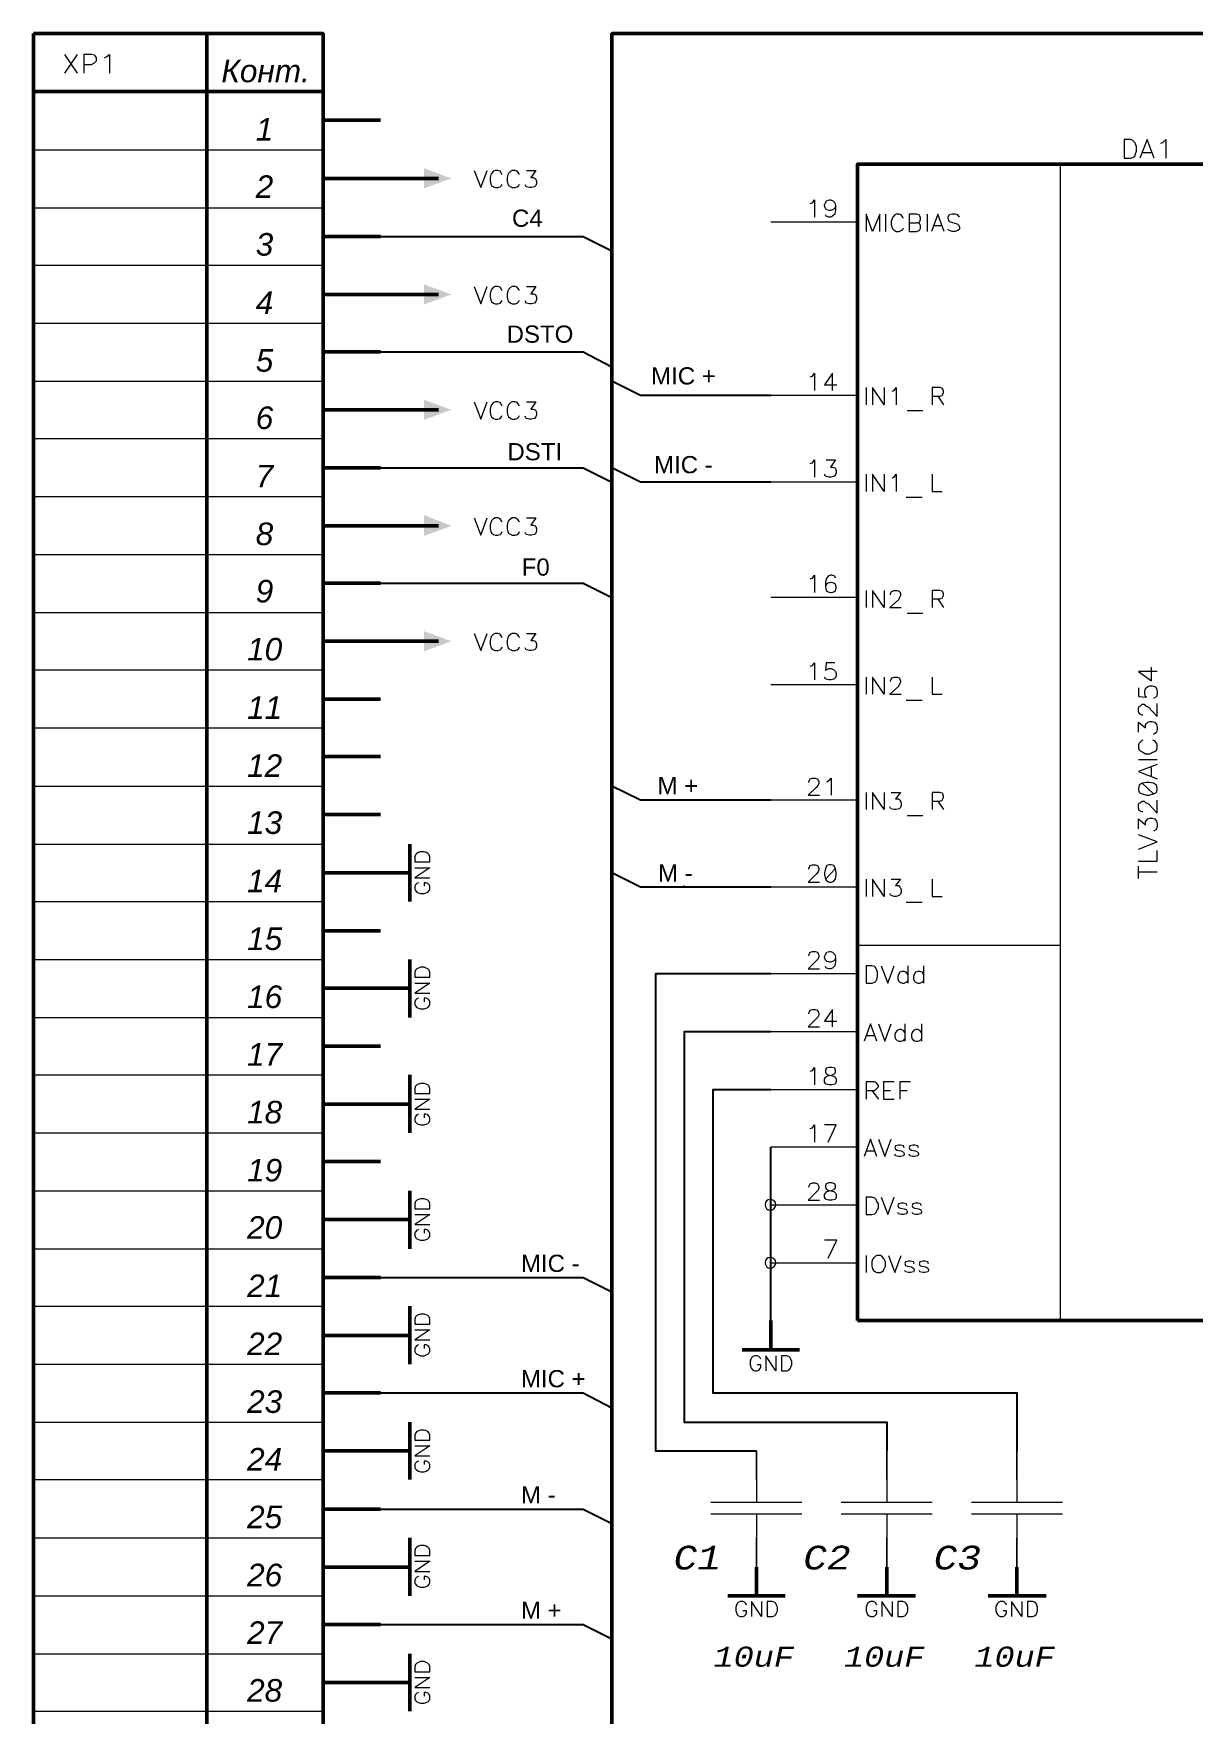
# Model space of a CAD drawing. Header units: millimetres. Extents: x -2024 to 917, y -725 to 13.
# Drawn here: x 679.6 to 746.9, y -85.1 to 12.6 of the extents above; entities that cross this region are included whole.
import ezdxf

# ---------------------------------------------------------------- set-up
doc = ezdxf.new("R2010")
doc.units = ezdxf.units.MM
for name, color, linetype in [('PDF _Геометрия', 7, 'Continuous'), ('PDF _Сплошная заливка', 7, 'Continuous'), ('PDF _Текст', 7, 'Continuous'), ('Sheet', 255, 'Continuous')]:
    doc.layers.add(name, color=color, linetype=linetype)
doc.styles.add('PDF Arial Italic', font='ariali.ttf')
doc.styles.add('PDF Courier New Italic', font='couri.ttf')
doc.styles.get("Standard").update_dxf_attribs({"font": 'arial.ttf'})

msp = doc.modelspace()

# ---------------------------------------------------------------- linework, layer by layer
at = {"layer": 'PDF _Геометрия', "lineweight": 50}
msp.add_lwpolyline([(679.558, 12.608), (696.391, 12.608), (696.391, -192.558), (679.558, -192.558)], close=True, dxfattribs=at)
for points in [[(689.641, -192.558), (689.641, 12.608)], [(778.766, 12.608), (713.183, 12.608), (713.183, 0.817), (713.183, -5.892), (713.183, -8.433), (713.183, -12.642), (713.183, -13.475), (713.183, -19.35), (713.183, -31.975), (713.183, -37.017), (713.183, -59.725), (713.183, -66.433), (713.183, -73.183), (713.183, -79.892), (713.183, -89.975)], [(679.558, 9.233), (696.391, 9.233)], [(696.391, 7.567), (699.725, 7.567)], [(703.1, 4.192), (699.725, 4.192), (696.391, 4.192)], [(696.391, 0.817), (699.725, 0.817)], [(703.1, -2.558), (699.725, -2.558), (696.391, -2.558)], [(696.391, -5.892), (699.725, -5.892)], [(703.1, -9.267), (699.725, -9.267), (696.391, -9.267)], [(696.391, -12.642), (699.725, -12.642)], [(703.1, -16.017), (699.725, -16.017), (696.391, -16.017)], [(696.391, -19.35), (699.725, -19.35)], [(703.1, -22.725), (699.725, -22.725), (696.391, -22.725)], [(696.391, -26.1), (699.725, -26.1)], [(696.391, -29.433), (699.725, -29.433)], [(696.391, -32.808), (699.725, -32.808)], [(701.433, -34.517), (701.433, -37.85)], [(701.433, -36.183), (699.725, -36.183), (696.391, -36.183)], [(696.391, -39.558), (699.725, -39.558)], [(701.433, -41.225), (701.433, -44.6)], [(701.433, -42.892), (699.725, -42.892), (696.391, -42.892)], [(696.391, -46.267), (699.725, -46.267)], [(701.433, -47.933), (701.433, -51.308)], [(701.433, -49.642), (699.725, -49.642), (696.391, -49.642)], [(696.391, -52.975), (699.725, -52.975)], [(701.433, -54.683), (701.433, -58.058)], [(701.433, -56.35), (699.725, -56.35), (696.391, -56.35)], [(696.391, -59.725), (699.725, -59.725)], [(701.433, -61.392), (701.433, -64.767)], [(722.433, -63.933), (722.433, -62.225)], [(701.433, -63.1), (699.725, -63.1), (696.391, -63.1)], [(720.766, -63.933), (724.1, -63.933)], [(696.391, -66.433), (699.725, -66.433)], [(701.433, -68.142), (701.433, -71.475)], [(701.433, -69.808), (699.725, -69.808), (696.391, -69.808)], [(696.391, -73.183), (699.725, -73.183)], [(701.433, -74.85), (701.433, -78.225)], [(701.433, -76.558), (699.725, -76.558), (696.391, -76.558)], [(721.6, -78.225), (721.6, -76.558)], [(729.183, -78.225), (729.183, -76.558)], [(736.725, -78.225), (736.725, -76.558)], [(719.933, -78.225), (723.266, -78.225)], [(727.475, -78.225), (730.85, -78.225)], [(735.058, -78.225), (738.433, -78.225)], [(696.391, -79.892), (699.725, -79.892)], [(701.433, -81.6), (701.433, -84.933)], [(701.433, -83.267), (699.725, -83.267), (696.391, -83.267)]]:
    msp.add_lwpolyline(points, dxfattribs=at)
at = {"layer": 'PDF _Геометрия', "lineweight": 18}
for points in [[(681.35, 11.4), (682.1, 10.317)], [(682.1, 11.4), (681.35, 10.317)], [(682.475, 10.817), (682.933, 10.817), (683.1, 10.9), (683.141, 10.942), (683.225, 11.025), (683.225, 11.192), (683.141, 11.317), (683.1, 11.358), (682.933, 11.4), (682.475, 11.4), (682.475, 10.317)], [(683.683, 11.192), (683.808, 11.275), (683.975, 11.4), (683.975, 10.317)], [(744.725, 5.358), (744.308, 6.442), (743.891, 5.358)], [(745.1, 6.233), (745.225, 6.275), (745.391, 6.442), (745.391, 5.358)], [(679.558, 5.858), (696.391, 5.858)], [(739.266, -62.225), (739.266, 5.025)], [(744.058, 5.692), (744.558, 5.692)], [(705.183, 4.65), (705.558, 3.65), (705.933, 4.65)], [(706.808, 4.4), (706.766, 4.483), (706.683, 4.608), (706.558, 4.65), (706.391, 4.65), (706.308, 4.608), (706.183, 4.483), (706.141, 4.4), (706.1, 4.233), (706.1, 4.025), (706.141, 3.858), (706.183, 3.775), (706.308, 3.692), (706.391, 3.65), (706.558, 3.65), (706.683, 3.692), (706.766, 3.775), (706.808, 3.858)], [(707.808, 4.4), (707.766, 4.483), (707.683, 4.608), (707.558, 4.65), (707.391, 4.65), (707.308, 4.608), (707.183, 4.483), (707.141, 4.4), (707.1, 4.233), (707.1, 4.025), (707.141, 3.858), (707.183, 3.775), (707.308, 3.692), (707.391, 3.65), (707.558, 3.65), (707.683, 3.692), (707.766, 3.775), (707.808, 3.858)], [(708.225, 4.65), (708.766, 4.65), (708.475, 4.233), (708.6, 4.233), (708.725, 4.192), (708.766, 4.15), (708.808, 4.025), (708.808, 3.9), (708.766, 3.775), (708.683, 3.692), (708.516, 3.65), (708.391, 3.65), (708.225, 3.692), (708.183, 3.733), (708.141, 3.817)], [(724.725, 2.733), (724.85, 2.775), (724.975, 2.942), (724.975, 1.942)], [(726.183, 2.608), (726.141, 2.442), (726.016, 2.358), (725.891, 2.317), (725.85, 2.317), (725.683, 2.358), (725.6, 2.442), (725.558, 2.608), (725.558, 2.65), (725.6, 2.775), (725.683, 2.9), (725.85, 2.942), (725.891, 2.942), (726.016, 2.9), (726.141, 2.775), (726.183, 2.608), (726.183, 2.358), (726.141, 2.108), (726.016, 1.983), (725.891, 1.942), (725.808, 1.942), (725.641, 1.983), (725.6, 2.067)], [(679.558, 2.483), (696.391, 2.483)], [(728.766, 1.108), (728.766, 2.108), (728.35, 1.108), (727.975, 2.108), (727.975, 1.108)], [(729.1, 2.108), (729.1, 1.108)], [(730.141, 1.858), (730.1, 1.942), (730.016, 2.067), (729.891, 2.108), (729.725, 2.108), (729.641, 2.067), (729.516, 1.942), (729.475, 1.858), (729.433, 1.692), (729.433, 1.483), (729.475, 1.317), (729.516, 1.233), (729.641, 1.15), (729.725, 1.108), (729.891, 1.108), (730.016, 1.15), (730.1, 1.233), (730.141, 1.317)], [(731.516, 2.108), (731.516, 1.108)], [(732.516, 1.108), (732.141, 2.108), (731.766, 1.108)], [(733.391, 1.942), (733.308, 2.067), (733.141, 2.108), (732.975, 2.108), (732.808, 2.067), (732.725, 1.942), (732.725, 1.858), (732.766, 1.775), (732.808, 1.692), (732.933, 1.65), (733.183, 1.567), (733.308, 1.525), (733.35, 1.483), (733.391, 1.358), (733.391, 1.233), (733.308, 1.15), (733.141, 1.108), (732.975, 1.108), (732.808, 1.15), (732.725, 1.233)], [(730.475, 1.608), (730.891, 1.608)], [(731.891, 1.442), (732.391, 1.442)], [(679.558, -0.85), (696.391, -0.85)], [(705.183, -2.1), (705.558, -3.1), (705.933, -2.1)], [(706.808, -2.35), (706.766, -2.267), (706.683, -2.142), (706.558, -2.1), (706.391, -2.1), (706.308, -2.142), (706.183, -2.267), (706.141, -2.35), (706.1, -2.517), (706.1, -2.725), (706.141, -2.892), (706.183, -2.975), (706.308, -3.058), (706.391, -3.1), (706.558, -3.1), (706.683, -3.058), (706.766, -2.975), (706.808, -2.892)], [(707.808, -2.35), (707.766, -2.267), (707.683, -2.142), (707.558, -2.1), (707.391, -2.1), (707.308, -2.142), (707.183, -2.267), (707.141, -2.35), (707.1, -2.517), (707.1, -2.725), (707.141, -2.892), (707.183, -2.975), (707.308, -3.058), (707.391, -3.1), (707.558, -3.1), (707.683, -3.058), (707.766, -2.975), (707.808, -2.892)], [(708.225, -2.1), (708.766, -2.1), (708.475, -2.517), (708.6, -2.517), (708.725, -2.558), (708.766, -2.6), (708.808, -2.725), (708.808, -2.85), (708.766, -2.975), (708.683, -3.058), (708.516, -3.1), (708.391, -3.1), (708.225, -3.058), (708.183, -3.017), (708.141, -2.933)], [(679.558, -4.225), (696.391, -4.225)], [(679.558, -7.6), (696.391, -7.6)], [(724.725, -7.35), (724.85, -7.308), (724.975, -7.142), (724.975, -8.142)], [(726.016, -8.142), (726.016, -7.142), (725.558, -7.808), (726.266, -7.808)], [(727.975, -7.975), (727.975, -8.975)], [(729.016, -7.975), (729.016, -8.975), (728.35, -7.975), (728.35, -8.975)], [(729.475, -8.183), (729.6, -8.142), (729.725, -7.975), (729.725, -8.975)], [(731.808, -8.475), (732.266, -8.475), (732.391, -8.433), (732.433, -8.35), (732.475, -8.267), (732.475, -8.183), (732.433, -8.058), (732.391, -8.017), (732.266, -7.975), (731.808, -7.975), (731.808, -8.975)], [(732.141, -8.475), (732.475, -8.975)], [(705.183, -8.808), (705.558, -9.808), (705.933, -8.808)], [(706.808, -9.058), (706.766, -8.975), (706.683, -8.85), (706.558, -8.808), (706.391, -8.808), (706.308, -8.85), (706.183, -8.975), (706.141, -9.058), (706.1, -9.225), (706.1, -9.433), (706.141, -9.6), (706.183, -9.683), (706.308, -9.767), (706.391, -9.808), (706.558, -9.808), (706.683, -9.767), (706.766, -9.683), (706.808, -9.6)], [(707.808, -9.058), (707.766, -8.975), (707.683, -8.85), (707.558, -8.808), (707.391, -8.808), (707.308, -8.85), (707.183, -8.975), (707.141, -9.058), (707.1, -9.225), (707.1, -9.433), (707.141, -9.6), (707.183, -9.683), (707.308, -9.767), (707.391, -9.808), (707.558, -9.808), (707.683, -9.767), (707.766, -9.683), (707.808, -9.6)], [(708.225, -8.808), (708.766, -8.808), (708.475, -9.225), (708.6, -9.225), (708.725, -9.267), (708.766, -9.308), (708.808, -9.433), (708.808, -9.558), (708.766, -9.683), (708.683, -9.767), (708.516, -9.808), (708.391, -9.808), (708.225, -9.767), (708.183, -9.725), (708.141, -9.642)], [(730.35, -9.308), (731.266, -9.308)], [(679.558, -10.933), (696.391, -10.933)], [(724.725, -12.392), (724.85, -12.35), (724.975, -12.183), (724.975, -13.183)], [(725.641, -12.183), (726.183, -12.183), (725.891, -12.6), (726.016, -12.6), (726.141, -12.642), (726.183, -12.683), (726.225, -12.808), (726.225, -12.933), (726.183, -13.058), (726.1, -13.142), (725.933, -13.183), (725.808, -13.183), (725.641, -13.142), (725.6, -13.1), (725.558, -13.017)], [(727.975, -13.017), (727.975, -14.017)], [(729.016, -13.017), (729.016, -14.017), (728.35, -13.017), (728.35, -14.017)], [(729.475, -13.225), (729.6, -13.183), (729.725, -13.017), (729.725, -14.017)], [(731.808, -13.017), (731.808, -14.017), (732.391, -14.017)], [(679.558, -14.308), (696.391, -14.308)], [(730.308, -14.35), (731.225, -14.35)], [(705.183, -15.558), (705.558, -16.558), (705.933, -15.558)], [(706.808, -15.808), (706.766, -15.725), (706.683, -15.6), (706.558, -15.558), (706.391, -15.558), (706.308, -15.6), (706.183, -15.725), (706.141, -15.808), (706.1, -15.975), (706.1, -16.183), (706.141, -16.35), (706.183, -16.433), (706.308, -16.517), (706.391, -16.558), (706.558, -16.558), (706.683, -16.517), (706.766, -16.433), (706.808, -16.35)], [(707.808, -15.808), (707.766, -15.725), (707.683, -15.6), (707.558, -15.558), (707.391, -15.558), (707.308, -15.6), (707.183, -15.725), (707.141, -15.808), (707.1, -15.975), (707.1, -16.183), (707.141, -16.35), (707.183, -16.433), (707.308, -16.517), (707.391, -16.558), (707.558, -16.558), (707.683, -16.517), (707.766, -16.433), (707.808, -16.35)], [(708.225, -15.558), (708.766, -15.558), (708.475, -15.975), (708.6, -15.975), (708.725, -16.017), (708.766, -16.058), (708.808, -16.183), (708.808, -16.308), (708.766, -16.433), (708.683, -16.517), (708.516, -16.558), (708.391, -16.558), (708.225, -16.517), (708.183, -16.475), (708.141, -16.392)], [(679.558, -17.683), (696.391, -17.683)], [(724.725, -19.1), (724.85, -19.058), (724.975, -18.892), (724.975, -19.892)], [(726.183, -19.058), (726.141, -18.933), (725.975, -18.892), (725.891, -18.892), (725.766, -18.933), (725.641, -19.1), (725.6, -19.35), (725.6, -19.558), (725.641, -19.767), (725.766, -19.85), (725.891, -19.892), (725.933, -19.892), (726.1, -19.85), (726.183, -19.767), (726.225, -19.642), (726.225, -19.558), (726.183, -19.433), (726.1, -19.35), (725.933, -19.308), (725.891, -19.308), (725.766, -19.35), (725.641, -19.433), (725.6, -19.558)], [(727.975, -19.767), (727.975, -20.767)], [(729.016, -19.767), (729.016, -20.767), (728.35, -19.767), (728.35, -20.767)], [(729.391, -20.017), (729.391, -19.975), (729.433, -19.85), (729.475, -19.808), (729.6, -19.767), (729.766, -19.767), (729.891, -19.808), (729.933, -19.85), (729.975, -19.975), (729.975, -20.058), (729.933, -20.142), (729.85, -20.308), (729.35, -20.767), (730.016, -20.767)], [(731.808, -20.267), (732.266, -20.267), (732.391, -20.225), (732.433, -20.142), (732.475, -20.058), (732.475, -19.975), (732.433, -19.85), (732.391, -19.808), (732.266, -19.767), (731.808, -19.767), (731.808, -20.767)], [(732.141, -20.267), (732.475, -20.767)], [(679.558, -21.058), (696.391, -21.058)], [(730.35, -21.1), (731.266, -21.1)], [(705.183, -22.267), (705.558, -23.267), (705.933, -22.267)], [(706.808, -22.517), (706.766, -22.433), (706.683, -22.308), (706.558, -22.267), (706.391, -22.267), (706.308, -22.308), (706.183, -22.433), (706.141, -22.517), (706.1, -22.683), (706.1, -22.892), (706.141, -23.058), (706.183, -23.142), (706.308, -23.225), (706.391, -23.267), (706.558, -23.267), (706.683, -23.225), (706.766, -23.142), (706.808, -23.058)], [(707.808, -22.517), (707.766, -22.433), (707.683, -22.308), (707.558, -22.267), (707.391, -22.267), (707.308, -22.308), (707.183, -22.433), (707.141, -22.517), (707.1, -22.683), (707.1, -22.892), (707.141, -23.058), (707.183, -23.142), (707.308, -23.225), (707.391, -23.267), (707.558, -23.267), (707.683, -23.225), (707.766, -23.142), (707.808, -23.058)], [(708.225, -22.267), (708.766, -22.267), (708.475, -22.683), (708.6, -22.683), (708.725, -22.725), (708.766, -22.767), (708.808, -22.892), (708.808, -23.017), (708.766, -23.142), (708.683, -23.225), (708.516, -23.267), (708.391, -23.267), (708.225, -23.225), (708.183, -23.183), (708.141, -23.1)], [(679.558, -24.392), (696.391, -24.392)], [(724.725, -24.183), (724.85, -24.142), (724.975, -23.975), (724.975, -24.975)], [(726.141, -23.975), (725.641, -23.975), (725.6, -24.433), (725.641, -24.392), (725.808, -24.308), (725.933, -24.308), (726.1, -24.392), (726.183, -24.475), (726.225, -24.6), (726.225, -24.725), (726.183, -24.85), (726.1, -24.933), (725.933, -24.975), (725.808, -24.975), (725.641, -24.933), (725.6, -24.892), (725.558, -24.808)], [(744.891, -24.475), (743.808, -24.475), (744.558, -25.017), (744.558, -24.225)], [(727.975, -24.808), (727.975, -25.808)], [(729.016, -24.808), (729.016, -25.808), (728.35, -24.808), (728.35, -25.808)], [(729.391, -25.058), (729.391, -25.017), (729.433, -24.933), (729.475, -24.85), (729.6, -24.808), (729.766, -24.808), (729.891, -24.85), (729.933, -24.933), (729.975, -25.017), (729.975, -25.1), (729.933, -25.183), (729.85, -25.35), (729.35, -25.808), (730.016, -25.808)], [(731.808, -24.808), (731.808, -25.808), (732.391, -25.808)], [(743.808, -25.433), (743.808, -25.933), (744.266, -25.975), (744.225, -25.933), (744.183, -25.767), (744.183, -25.642), (744.225, -25.475), (744.35, -25.35), (744.475, -25.308), (744.6, -25.308), (744.766, -25.35), (744.85, -25.475), (744.891, -25.642), (744.891, -25.767), (744.85, -25.933), (744.808, -25.975), (744.683, -26.058)], [(730.308, -26.142), (731.225, -26.142)], [(744.058, -27.017), (744.016, -27.017), (743.933, -26.975), (743.85, -26.933), (743.808, -26.808), (743.808, -26.6), (743.85, -26.517), (743.933, -26.475), (744.016, -26.392), (744.141, -26.392), (744.225, -26.475), (744.391, -26.558), (744.891, -27.1), (744.891, -26.35)], [(679.558, -27.767), (696.391, -27.767)], [(743.808, -28.017), (743.808, -27.433), (744.225, -27.767), (744.225, -27.6), (744.266, -27.517), (744.35, -27.433), (744.475, -27.392), (744.6, -27.392), (744.766, -27.433), (744.85, -27.558), (744.891, -27.725), (744.891, -27.85), (744.85, -28.017), (744.808, -28.058), (744.683, -28.142)], [(744.058, -28.475), (743.975, -28.517), (743.85, -28.642), (743.808, -28.725), (743.808, -28.933), (743.85, -29.058), (743.975, -29.142), (744.058, -29.183), (744.225, -29.267), (744.475, -29.267), (744.641, -29.183), (744.766, -29.142), (744.85, -29.058), (744.891, -28.933), (744.891, -28.725), (744.85, -28.642), (744.766, -28.517), (744.641, -28.475)], [(743.808, -29.6), (744.891, -29.6)], [(744.891, -29.892), (743.808, -30.308), (744.891, -30.725)], [(744.558, -30.558), (744.558, -30.058)], [(679.558, -31.142), (696.391, -31.142)], [(724.641, -30.933), (724.641, -30.892), (724.683, -30.808), (724.725, -30.725), (724.85, -30.683), (725.016, -30.683), (725.141, -30.725), (725.183, -30.808), (725.225, -30.892), (725.225, -30.975), (725.183, -31.1), (725.058, -31.225), (724.6, -31.683), (725.266, -31.683)], [(725.683, -30.892), (725.808, -30.85), (725.933, -30.683), (725.933, -31.683)], [(744.016, -30.975), (744.683, -31.6)], [(727.975, -31.517), (727.975, -32.517)], [(729.016, -31.517), (729.016, -32.517), (728.35, -31.517), (728.35, -32.517)], [(729.433, -31.517), (729.975, -31.517), (729.683, -31.892), (729.85, -31.892), (729.933, -31.975), (729.975, -32.017), (730.016, -32.142), (730.016, -32.267), (729.975, -32.392), (729.891, -32.475), (729.725, -32.517), (729.6, -32.517), (729.433, -32.475), (729.391, -32.433), (729.35, -32.35)], [(731.808, -32.017), (732.266, -32.017), (732.391, -31.975), (732.433, -31.892), (732.475, -31.808), (732.475, -31.725), (732.433, -31.6), (732.391, -31.558), (732.266, -31.517), (731.808, -31.517), (731.808, -32.517)], [(732.141, -32.017), (732.475, -32.517)], [(744.058, -32.642), (744.016, -32.642), (743.933, -32.6), (743.85, -32.558), (743.808, -32.433), (743.808, -32.225), (743.85, -32.142), (743.933, -32.1), (744.016, -32.017), (744.141, -32.017), (744.225, -32.1), (744.391, -32.183), (744.891, -32.725), (744.891, -31.975)], [(730.35, -32.85), (731.266, -32.85)], [(743.808, -33.642), (743.808, -33.058), (744.225, -33.392), (744.225, -33.225), (744.266, -33.142), (744.35, -33.058), (744.475, -33.017), (744.6, -33.017), (744.766, -33.058), (744.85, -33.183), (744.891, -33.35), (744.891, -33.475), (744.85, -33.642), (744.808, -33.683), (744.683, -33.767)], [(743.808, -34.808), (744.891, -34.392), (743.808, -33.975)], [(679.558, -34.517), (696.391, -34.517)], [(743.808, -35.517), (744.891, -35.517), (744.891, -34.892)], [(701.725, -35.892), (702.6, -35.892), (701.725, -36.475), (702.6, -36.475)], [(724.641, -35.975), (724.641, -35.933), (724.683, -35.85), (724.725, -35.767), (724.85, -35.725), (725.016, -35.725), (725.141, -35.767), (725.183, -35.85), (725.225, -35.933), (725.225, -36.017), (725.183, -36.142), (725.058, -36.267), (724.6, -36.725), (725.266, -36.725)], [(726.183, -35.933), (725.6, -36.558)], [(743.808, -36.517), (743.808, -35.808)], [(701.933, -36.767), (701.85, -36.808), (701.766, -36.892), (701.725, -36.975), (701.725, -37.142), (701.766, -37.225), (701.85, -37.308), (701.933, -37.35), (702.058, -37.392), (702.266, -37.392), (702.391, -37.35), (702.475, -37.308), (702.558, -37.225), (702.6, -37.142), (702.6, -36.975), (702.558, -36.892), (702.475, -36.808), (702.391, -36.767), (702.266, -36.767), (702.266, -36.975)], [(727.975, -36.558), (727.975, -37.558)], [(729.016, -36.558), (729.016, -37.558), (728.35, -36.558), (728.35, -37.558)], [(729.433, -36.558), (729.975, -36.558), (729.683, -36.933), (729.85, -36.933), (729.933, -37.017), (729.975, -37.058), (730.016, -37.183), (730.016, -37.308), (729.975, -37.433), (729.891, -37.517), (729.725, -37.558), (729.6, -37.558), (729.433, -37.517), (729.391, -37.475), (729.35, -37.392)], [(731.808, -36.558), (731.808, -37.558), (732.391, -37.558)], [(743.808, -36.142), (744.891, -36.142)], [(679.558, -37.85), (696.391, -37.85)], [(730.308, -37.892), (731.225, -37.892)], [(724.641, -41.017), (724.641, -40.975), (724.683, -40.892), (724.725, -40.808), (724.85, -40.767), (725.016, -40.767), (725.141, -40.808), (725.183, -40.892), (725.225, -40.975), (725.225, -41.058), (725.183, -41.183), (725.058, -41.308), (724.6, -41.767), (725.266, -41.767)], [(726.183, -41.1), (726.141, -41.267), (726.016, -41.35), (725.891, -41.392), (725.85, -41.392), (725.683, -41.35), (725.6, -41.267), (725.558, -41.1), (725.558, -41.058), (725.6, -40.933), (725.683, -40.808), (725.85, -40.767), (725.891, -40.767), (726.016, -40.808), (726.141, -40.933), (726.183, -41.1), (726.183, -41.35), (726.141, -41.6), (726.016, -41.725), (725.891, -41.767), (725.808, -41.767), (725.641, -41.725), (725.6, -41.642)], [(727.475, -40.392), (739.266, -40.392)], [(679.558, -41.225), (696.391, -41.225)], [(728.85, -41.6), (729.225, -42.6), (729.6, -41.6)], [(730.391, -42.1), (730.308, -41.975), (730.183, -41.933), (730.058, -41.933), (729.933, -41.975), (729.85, -42.1), (729.808, -42.225), (729.808, -42.35), (729.85, -42.475), (729.933, -42.558), (730.058, -42.6), (730.183, -42.6), (730.308, -42.558), (730.391, -42.475)], [(730.391, -41.6), (730.391, -42.6)], [(731.308, -42.1), (731.225, -41.975), (731.1, -41.933), (730.975, -41.933), (730.85, -41.975), (730.766, -42.1), (730.725, -42.225), (730.725, -42.35), (730.766, -42.475), (730.85, -42.558), (730.975, -42.6), (731.1, -42.6), (731.225, -42.558), (731.308, -42.475)], [(731.308, -41.6), (731.308, -42.6)], [(701.725, -42.6), (702.6, -42.6), (701.725, -43.183), (702.6, -43.183)], [(701.933, -43.475), (701.85, -43.517), (701.766, -43.6), (701.725, -43.683), (701.725, -43.85), (701.766, -43.933), (701.85, -44.017), (701.933, -44.058), (702.058, -44.1), (702.266, -44.1), (702.391, -44.058), (702.475, -44.017), (702.558, -43.933), (702.6, -43.85), (702.6, -43.683), (702.558, -43.6), (702.475, -43.517), (702.391, -43.475), (702.266, -43.475), (702.266, -43.683)], [(679.558, -44.6), (696.391, -44.6)], [(724.641, -44.392), (724.641, -44.35), (724.683, -44.267), (724.725, -44.183), (724.85, -44.142), (725.016, -44.142), (725.141, -44.183), (725.183, -44.267), (725.225, -44.35), (725.225, -44.433), (725.183, -44.558), (725.058, -44.683), (724.6, -45.142), (725.266, -45.142)], [(726.016, -45.142), (726.016, -44.142), (725.558, -44.808), (726.266, -44.808)], [(728.6, -45.975), (728.225, -44.975), (727.85, -45.975)], [(727.975, -45.642), (728.475, -45.642)], [(728.683, -44.975), (729.058, -45.975), (729.433, -44.975)], [(730.225, -45.475), (730.141, -45.35), (730.016, -45.308), (729.891, -45.308), (729.766, -45.35), (729.683, -45.475), (729.641, -45.6), (729.641, -45.725), (729.683, -45.85), (729.766, -45.933), (729.891, -45.975), (730.016, -45.975), (730.141, -45.933), (730.225, -45.85)], [(730.225, -44.975), (730.225, -45.975)], [(731.183, -45.475), (731.1, -45.35), (730.975, -45.308), (730.85, -45.308), (730.725, -45.35), (730.641, -45.475), (730.6, -45.6), (730.6, -45.725), (730.641, -45.85), (730.725, -45.933), (730.85, -45.975), (730.975, -45.975), (731.1, -45.933), (731.183, -45.85)], [(731.183, -44.975), (731.183, -45.975)], [(724.725, -47.725), (724.85, -47.683), (724.975, -47.517), (724.975, -48.517)], [(679.558, -47.933), (696.391, -47.933)], [(727.975, -48.85), (728.433, -48.85), (728.558, -48.767), (728.6, -48.725), (728.683, -48.642), (728.683, -48.558), (728.6, -48.433), (728.558, -48.392), (728.433, -48.35), (727.975, -48.35), (727.975, -49.35)], [(729.6, -48.35), (728.975, -48.35), (728.975, -49.35), (729.6, -49.35)], [(730.558, -48.35), (729.933, -48.35), (729.933, -49.35)], [(701.725, -49.35), (702.6, -49.35), (701.725, -49.933), (702.6, -49.933)], [(728.308, -48.85), (728.683, -49.35)], [(728.975, -48.85), (729.391, -48.85)], [(729.933, -48.85), (730.35, -48.85)], [(701.933, -50.225), (701.85, -50.267), (701.766, -50.35), (701.725, -50.433), (701.725, -50.6), (701.766, -50.683), (701.85, -50.767), (701.933, -50.808), (702.058, -50.85), (702.266, -50.85), (702.391, -50.808), (702.475, -50.767), (702.558, -50.683), (702.6, -50.6), (702.6, -50.433), (702.558, -50.35), (702.475, -50.267), (702.391, -50.225), (702.266, -50.225), (702.266, -50.433)], [(679.558, -51.308), (696.391, -51.308)], [(724.725, -51.058), (724.85, -51.017), (724.975, -50.85), (724.975, -51.85)], [(725.766, -51.85), (726.225, -50.85), (725.558, -50.85)], [(728.6, -52.683), (728.225, -51.683), (727.85, -52.683)], [(728.683, -51.683), (729.058, -52.683), (729.433, -51.683)], [(727.975, -52.35), (728.475, -52.35)], [(730.183, -52.183), (730.141, -52.058), (729.975, -52.017), (729.85, -52.017), (729.683, -52.058), (729.641, -52.183), (729.683, -52.267), (729.766, -52.308), (730.016, -52.35), (730.141, -52.433), (730.183, -52.517), (730.183, -52.558), (730.141, -52.642), (729.975, -52.683), (729.85, -52.683), (729.683, -52.642), (729.641, -52.558)], [(731.016, -52.183), (730.975, -52.058), (730.808, -52.017), (730.683, -52.017), (730.516, -52.058), (730.475, -52.183), (730.516, -52.267), (730.6, -52.308), (730.85, -52.35), (730.975, -52.433), (731.016, -52.517), (731.016, -52.558), (730.975, -52.642), (730.808, -52.683), (730.683, -52.683), (730.516, -52.642), (730.475, -52.558)], [(679.558, -54.683), (696.391, -54.683)], [(724.641, -54.475), (724.641, -54.433), (724.683, -54.35), (724.725, -54.267), (724.85, -54.225), (725.016, -54.225), (725.141, -54.267), (725.183, -54.35), (725.225, -54.433), (725.225, -54.517), (725.183, -54.642), (725.058, -54.767), (724.6, -55.225), (725.266, -55.225)], [(728.85, -55.058), (729.225, -56.058), (729.6, -55.058)], [(730.35, -55.558), (730.308, -55.433), (730.141, -55.392), (730.016, -55.392), (729.85, -55.433), (729.808, -55.558), (729.85, -55.642), (729.975, -55.683), (730.183, -55.725), (730.308, -55.767), (730.35, -55.892), (730.35, -55.933), (730.308, -56.017), (730.141, -56.058), (730.016, -56.058), (729.85, -56.017), (729.808, -55.933)], [(731.183, -55.558), (731.141, -55.433), (730.975, -55.392), (730.85, -55.392), (730.683, -55.433), (730.641, -55.558), (730.683, -55.642), (730.808, -55.683), (731.016, -55.725), (731.141, -55.767), (731.183, -55.892), (731.183, -55.933), (731.141, -56.017), (730.975, -56.058), (730.85, -56.058), (730.683, -56.017), (730.641, -55.933)], [(701.725, -56.058), (702.6, -56.058), (701.725, -56.642), (702.6, -56.642)], [(701.933, -56.933), (701.85, -56.975), (701.766, -57.058), (701.725, -57.142), (701.725, -57.308), (701.766, -57.392), (701.85, -57.475), (701.933, -57.517), (702.058, -57.558), (702.266, -57.558), (702.391, -57.517), (702.475, -57.475), (702.558, -57.392), (702.6, -57.308), (702.6, -57.142), (702.558, -57.058), (702.475, -56.975), (702.391, -56.933), (702.266, -56.933), (702.266, -57.142)], [(725.766, -58.6), (726.266, -57.558), (725.558, -57.558)], [(679.558, -58.058), (696.391, -58.058)], [(727.975, -58.433), (727.975, -59.433)], [(729.266, -58.433), (729.641, -59.433), (730.016, -58.433)], [(730.766, -58.933), (730.725, -58.808), (730.558, -58.767), (730.433, -58.767), (730.266, -58.808), (730.225, -58.933), (730.266, -59.017), (730.35, -59.058), (730.6, -59.1), (730.725, -59.183), (730.766, -59.267), (730.766, -59.308), (730.725, -59.392), (730.558, -59.433), (730.433, -59.433), (730.266, -59.392), (730.225, -59.308)], [(731.6, -58.933), (731.558, -58.808), (731.391, -58.767), (731.266, -58.767), (731.1, -58.808), (731.058, -58.933), (731.1, -59.017), (731.183, -59.058), (731.433, -59.1), (731.558, -59.183), (731.6, -59.267), (731.6, -59.308), (731.558, -59.392), (731.391, -59.433), (731.266, -59.433), (731.1, -59.392), (731.058, -59.308)], [(679.558, -61.392), (696.391, -61.392)], [(701.725, -62.767), (702.6, -62.767), (701.725, -63.35), (702.6, -63.35)], [(701.933, -63.642), (701.85, -63.683), (701.766, -63.767), (701.725, -63.85), (701.725, -64.017), (701.766, -64.1), (701.85, -64.183), (701.933, -64.225), (702.058, -64.267), (702.266, -64.267), (702.391, -64.225), (702.475, -64.183), (702.558, -64.1), (702.6, -64.017), (702.6, -63.85), (702.558, -63.767), (702.475, -63.683), (702.391, -63.642), (702.266, -63.642), (702.266, -63.85)], [(721.85, -64.475), (721.808, -64.392), (721.725, -64.308), (721.641, -64.267), (721.475, -64.267), (721.391, -64.308), (721.308, -64.392), (721.266, -64.475), (721.225, -64.6), (721.225, -64.808), (721.266, -64.933), (721.308, -65.017), (721.391, -65.1), (721.475, -65.142), (721.641, -65.142), (721.725, -65.1), (721.808, -65.017), (721.85, -64.933), (721.85, -64.808), (721.641, -64.808)], [(722.725, -64.267), (722.725, -65.142), (722.141, -64.267), (722.141, -65.142)], [(679.558, -64.767), (696.391, -64.767)], [(679.558, -68.142), (696.391, -68.142)], [(701.725, -69.517), (702.6, -69.517), (701.725, -70.1), (702.6, -70.1)], [(701.933, -70.392), (701.85, -70.433), (701.766, -70.517), (701.725, -70.6), (701.725, -70.767), (701.766, -70.85), (701.85, -70.933), (701.933, -70.975), (702.058, -71.017), (702.266, -71.017), (702.391, -70.975), (702.475, -70.933), (702.558, -70.85), (702.6, -70.767), (702.6, -70.6), (702.558, -70.517), (702.475, -70.433), (702.391, -70.392), (702.266, -70.392), (702.266, -70.6)], [(679.558, -71.475), (696.391, -71.475)], [(679.558, -74.85), (696.391, -74.85)], [(701.725, -76.225), (702.6, -76.225), (701.725, -76.808), (702.6, -76.808)], [(701.933, -77.1), (701.85, -77.142), (701.766, -77.225), (701.725, -77.308), (701.725, -77.475), (701.766, -77.558), (701.85, -77.642), (701.933, -77.683), (702.058, -77.725), (702.266, -77.725), (702.391, -77.683), (702.475, -77.642), (702.558, -77.558), (702.6, -77.475), (702.6, -77.308), (702.558, -77.225), (702.475, -77.142), (702.391, -77.1), (702.266, -77.1), (702.266, -77.308)], [(679.558, -78.225), (696.391, -78.225)], [(721.016, -78.767), (720.975, -78.683), (720.891, -78.6), (720.808, -78.558), (720.641, -78.558), (720.558, -78.6), (720.475, -78.683), (720.433, -78.767), (720.391, -78.892), (720.391, -79.1), (720.433, -79.225), (720.475, -79.308), (720.558, -79.392), (720.641, -79.433), (720.808, -79.433), (720.891, -79.392), (720.975, -79.308), (721.016, -79.225), (721.016, -79.1), (720.808, -79.1)], [(721.891, -78.558), (721.891, -79.433), (721.308, -78.558), (721.308, -79.433)], [(728.6, -78.767), (728.558, -78.683), (728.475, -78.6), (728.391, -78.558), (728.225, -78.558), (728.141, -78.6), (728.058, -78.683), (728.016, -78.767), (727.975, -78.892), (727.975, -79.1), (728.016, -79.225), (728.058, -79.308), (728.141, -79.392), (728.225, -79.433), (728.391, -79.433), (728.475, -79.392), (728.558, -79.308), (728.6, -79.225), (728.6, -79.1), (728.391, -79.1)], [(729.475, -78.558), (729.475, -79.433), (728.891, -78.558), (728.891, -79.433)], [(736.141, -78.767), (736.1, -78.683), (736.016, -78.6), (735.933, -78.558), (735.766, -78.558), (735.683, -78.6), (735.6, -78.683), (735.558, -78.767), (735.516, -78.892), (735.516, -79.1), (735.558, -79.225), (735.6, -79.308), (735.683, -79.392), (735.766, -79.433), (735.933, -79.433), (736.016, -79.392), (736.1, -79.308), (736.141, -79.225), (736.141, -79.1), (735.933, -79.1)], [(737.016, -78.558), (737.016, -79.433), (736.433, -78.558), (736.433, -79.433)], [(679.558, -81.6), (696.391, -81.6)], [(701.725, -82.975), (702.6, -82.975), (701.725, -83.558), (702.6, -83.558)], [(701.933, -83.85), (701.85, -83.892), (701.766, -83.975), (701.725, -84.058), (701.725, -84.225), (701.766, -84.308), (701.85, -84.392), (701.933, -84.433), (702.058, -84.475), (702.266, -84.475), (702.391, -84.433), (702.475, -84.392), (702.558, -84.308), (702.6, -84.225), (702.6, -84.058), (702.558, -83.975), (702.475, -83.892), (702.391, -83.85), (702.266, -83.85), (702.266, -84.058)], [(679.558, -84.933), (696.391, -84.933)]]:
    msp.add_lwpolyline(points, dxfattribs=at)
at = {"layer": 'PDF _Геометрия', "lineweight": 5}
for points in [[(696.391, 7.567), (699.725, 7.567)], [(701.433, 4.192), (699.725, 4.192), (696.391, 4.192)], [(727.475, 1.65), (722.433, 1.65)], [(696.391, 0.817), (699.725, 0.817)], [(701.433, -2.558), (699.725, -2.558), (696.391, -2.558)], [(696.391, -5.892), (699.725, -5.892)], [(727.475, -8.433), (722.433, -8.433)], [(701.433, -9.267), (699.725, -9.267), (696.391, -9.267)], [(696.391, -12.642), (699.725, -12.642)], [(727.475, -13.475), (722.433, -13.475)], [(701.433, -16.017), (699.725, -16.017), (696.391, -16.017)], [(696.391, -19.35), (699.725, -19.35)], [(727.475, -20.183), (722.433, -20.183)], [(701.433, -22.725), (699.725, -22.725), (696.391, -22.725)], [(727.475, -25.267), (722.433, -25.267)], [(696.391, -26.1), (699.725, -26.1)], [(696.391, -29.433), (699.725, -29.433)], [(727.475, -31.975), (722.433, -31.975)], [(696.391, -32.808), (699.725, -32.808)], [(701.433, -36.183), (699.725, -36.183), (696.391, -36.183)], [(717.391, -37.017), (717.391, -36.933)], [(727.475, -37.017), (722.433, -37.017)], [(696.391, -39.558), (699.725, -39.558)], [(701.433, -42.892), (699.725, -42.892), (696.391, -42.892)], [(727.475, -42.058), (722.433, -42.058)], [(727.475, -45.433), (722.433, -45.433)], [(696.391, -46.267), (699.725, -46.267)], [(727.475, -48.808), (722.433, -48.808)], [(701.433, -49.642), (699.725, -49.642), (696.391, -49.642)], [(727.475, -52.142), (722.433, -52.142)], [(696.391, -52.975), (699.725, -52.975)], [(727.475, -55.517), (722.433, -55.517)], [(701.433, -56.35), (699.725, -56.35), (696.391, -56.35)], [(727.475, -58.892), (722.433, -58.892)], [(696.391, -59.725), (699.725, -59.725)], [(722.433, -63.933), (722.433, -62.225)], [(701.433, -63.1), (699.725, -63.1), (696.391, -63.1)], [(696.391, -66.433), (699.725, -66.433)], [(701.433, -69.808), (699.725, -69.808), (696.391, -69.808)], [(721.6, -71.475), (721.6, -69.808)], [(729.183, -71.475), (729.183, -69.808)], [(736.725, -71.475), (736.725, -69.808)], [(696.391, -73.183), (699.725, -73.183)], [(721.6, -78.225), (721.6, -76.558), (721.6, -74.85)], [(729.183, -78.225), (729.183, -76.558), (729.183, -74.85)], [(736.725, -78.225), (736.725, -76.558), (736.725, -74.85)], [(701.433, -76.558), (699.725, -76.558), (696.391, -76.558)], [(696.391, -79.892), (699.725, -79.892)], [(701.433, -83.267), (699.725, -83.267), (696.391, -83.267)]]:
    msp.add_lwpolyline(points, dxfattribs=at)
at = {"layer": 'PDF _Геометрия', "lineweight": 18}
for points in [[(742.975, 6.442), (742.975, 5.358), (743.35, 5.358), (743.475, 5.4), (743.6, 5.483), (743.641, 5.608), (743.683, 5.775), (743.683, 6.025), (743.641, 6.192), (743.6, 6.275), (743.475, 6.4), (743.35, 6.442)], [(730.475, 2.108), (730.475, 1.108), (730.891, 1.108), (731.058, 1.15), (731.1, 1.192), (731.141, 1.275), (731.141, 1.442), (731.1, 1.525), (731.058, 1.567), (730.891, 1.608), (731.058, 1.65), (731.1, 1.692), (731.141, 1.817), (731.141, 1.9), (731.1, 1.983), (731.058, 2.067), (730.891, 2.108)], [(743.808, -31.35), (743.85, -31.517), (744.016, -31.6), (744.266, -31.683), (744.433, -31.683), (744.683, -31.6), (744.85, -31.517), (744.891, -31.35), (744.891, -31.267), (744.85, -31.1), (744.683, -30.975), (744.433, -30.933), (744.266, -30.933), (744.016, -30.975), (743.85, -31.1), (743.808, -31.267)], [(701.725, -35.558), (702.6, -35.558), (702.6, -35.267), (702.558, -35.142), (702.475, -35.058), (702.391, -35.017), (702.266, -34.975), (702.058, -34.975), (701.933, -35.017), (701.85, -35.058), (701.766, -35.142), (701.725, -35.267)], [(725.85, -35.725), (725.683, -35.767), (725.6, -35.933), (725.558, -36.183), (725.558, -36.308), (725.6, -36.558), (725.683, -36.683), (725.85, -36.725), (725.933, -36.725), (726.1, -36.683), (726.183, -36.558), (726.225, -36.308), (726.225, -36.183), (726.183, -35.933), (726.1, -35.767), (725.933, -35.725)], [(701.725, -42.267), (702.6, -42.267), (702.6, -41.975), (702.558, -41.85), (702.475, -41.767), (702.391, -41.725), (702.266, -41.683), (702.058, -41.683), (701.933, -41.725), (701.85, -41.767), (701.766, -41.85), (701.725, -41.975)], [(727.975, -41.6), (727.975, -42.6), (728.308, -42.6), (728.475, -42.558), (728.558, -42.475), (728.6, -42.392), (728.641, -42.225), (728.641, -41.975), (728.6, -41.85), (728.558, -41.767), (728.475, -41.642), (728.308, -41.6)], [(725.808, -47.517), (725.641, -47.558), (725.6, -47.683), (725.6, -47.767), (725.641, -47.85), (725.766, -47.933), (725.933, -47.975), (726.1, -48.017), (726.183, -48.1), (726.225, -48.183), (726.225, -48.35), (726.183, -48.433), (726.141, -48.475), (725.975, -48.517), (725.808, -48.517), (725.641, -48.475), (725.6, -48.433), (725.558, -48.35), (725.558, -48.183), (725.6, -48.1), (725.683, -48.017), (725.85, -47.975), (726.016, -47.933), (726.141, -47.85), (726.183, -47.767), (726.183, -47.683), (726.141, -47.558), (725.975, -47.517)], [(701.725, -49.017), (702.6, -49.017), (702.6, -48.725), (702.558, -48.6), (702.475, -48.517), (702.391, -48.475), (702.266, -48.433), (702.058, -48.433), (701.933, -48.475), (701.85, -48.517), (701.766, -48.6), (701.725, -48.725)], [(725.808, -54.225), (725.641, -54.267), (725.6, -54.392), (725.6, -54.475), (725.641, -54.558), (725.766, -54.642), (725.933, -54.683), (726.1, -54.725), (726.183, -54.808), (726.225, -54.892), (726.225, -55.058), (726.183, -55.142), (726.141, -55.183), (725.975, -55.225), (725.808, -55.225), (725.641, -55.183), (725.6, -55.142), (725.558, -55.058), (725.558, -54.892), (725.6, -54.808), (725.683, -54.725), (725.85, -54.683), (726.016, -54.642), (726.141, -54.558), (726.183, -54.475), (726.183, -54.392), (726.141, -54.267), (725.975, -54.225)], [(701.725, -55.725), (702.6, -55.725), (702.6, -55.433), (702.558, -55.308), (702.475, -55.225), (702.391, -55.183), (702.266, -55.142), (702.058, -55.142), (701.933, -55.183), (701.85, -55.225), (701.766, -55.308), (701.725, -55.433)], [(727.975, -55.058), (727.975, -56.058), (728.308, -56.058), (728.475, -56.017), (728.558, -55.933), (728.6, -55.85), (728.683, -55.683), (728.683, -55.433), (728.6, -55.308), (728.558, -55.183), (728.475, -55.1), (728.308, -55.058)], [(728.6, -58.433), (728.516, -58.475), (728.391, -58.6), (728.35, -58.683), (728.308, -58.808), (728.308, -59.058), (728.35, -59.225), (728.391, -59.308), (728.516, -59.392), (728.6, -59.433), (728.808, -59.433), (728.891, -59.392), (728.975, -59.308), (729.016, -59.225), (729.1, -59.058), (729.1, -58.808), (729.016, -58.683), (728.975, -58.6), (728.891, -58.475), (728.808, -58.433)], [(701.725, -62.433), (702.6, -62.433), (702.6, -62.142), (702.558, -62.017), (702.475, -61.933), (702.391, -61.892), (702.266, -61.85), (702.058, -61.85), (701.933, -61.892), (701.85, -61.933), (701.766, -62.017), (701.725, -62.142)], [(723.058, -64.267), (723.058, -65.142), (723.35, -65.142), (723.475, -65.1), (723.558, -65.017), (723.6, -64.933), (723.641, -64.808), (723.641, -64.6), (723.6, -64.475), (723.558, -64.392), (723.475, -64.308), (723.35, -64.267)], [(701.725, -69.183), (702.6, -69.183), (702.6, -68.892), (702.558, -68.767), (702.475, -68.683), (702.391, -68.642), (702.266, -68.6), (702.058, -68.6), (701.933, -68.642), (701.85, -68.683), (701.766, -68.767), (701.725, -68.892)], [(701.725, -75.892), (702.6, -75.892), (702.6, -75.6), (702.558, -75.475), (702.475, -75.392), (702.391, -75.35), (702.266, -75.308), (702.058, -75.308), (701.933, -75.35), (701.85, -75.392), (701.766, -75.475), (701.725, -75.6)], [(722.225, -78.558), (722.225, -79.433), (722.516, -79.433), (722.641, -79.392), (722.725, -79.308), (722.766, -79.225), (722.808, -79.1), (722.808, -78.892), (722.766, -78.767), (722.725, -78.683), (722.641, -78.6), (722.516, -78.558)], [(729.808, -78.558), (729.808, -79.433), (730.1, -79.433), (730.225, -79.392), (730.308, -79.308), (730.35, -79.225), (730.391, -79.1), (730.391, -78.892), (730.35, -78.767), (730.308, -78.683), (730.225, -78.6), (730.1, -78.558)], [(737.35, -78.558), (737.35, -79.433), (737.641, -79.433), (737.766, -79.392), (737.85, -79.308), (737.891, -79.225), (737.933, -79.1), (737.933, -78.892), (737.891, -78.767), (737.85, -78.683), (737.766, -78.6), (737.641, -78.558)], [(701.725, -82.642), (702.6, -82.642), (702.6, -82.35), (702.558, -82.225), (702.475, -82.142), (702.391, -82.1), (702.266, -82.058), (702.058, -82.058), (701.933, -82.1), (701.85, -82.142), (701.766, -82.225), (701.725, -82.35)]]:
    msp.add_lwpolyline(points, close=True, dxfattribs=at)
at = {"layer": 'PDF _Геометрия', "color": 1, "lineweight": 50}
msp.add_lwpolyline([(727.475, -62.225), (727.475, 5.025), (761.1, 5.025), (761.1, -62.225)], close=True, dxfattribs=at)
at = {"layer": 'PDF _Геометрия', "lineweight": 25}
for points in [[(699.725, 0.817), (708.975, 0.817), (711.516, 0.817), (713.183, -0.017)], [(699.725, -5.892), (708.975, -5.892), (711.516, -5.892), (713.183, -6.767)], [(722.433, -8.433), (717.391, -8.433), (714.85, -8.433), (713.183, -7.6)], [(699.725, -12.642), (708.975, -12.642), (711.516, -12.642), (713.183, -13.475)], [(722.433, -13.475), (717.391, -13.475), (714.85, -13.475), (713.183, -12.642)], [(699.725, -19.35), (709.808, -19.35), (711.516, -19.35), (713.183, -20.183)], [(722.433, -31.975), (717.391, -31.975), (714.85, -31.975), (713.183, -31.142)], [(722.433, -37.017), (717.391, -37.017), (714.85, -37.017), (713.183, -36.183)], [(722.433, -42.058), (715.725, -42.058), (715.725, -69.808), (721.6, -69.808)], [(722.433, -45.433), (717.391, -45.433), (717.391, -68.142), (729.183, -68.142), (729.183, -69.808)], [(722.433, -48.808), (719.058, -48.808), (719.058, -66.433), (736.725, -66.433), (736.725, -69.808)], [(722.433, -62.225), (722.433, -58.892), (722.433, -55.517), (722.433, -52.142)], [(699.725, -59.725), (708.141, -59.725), (711.516, -59.725), (713.183, -60.558)], [(699.725, -66.433), (708.141, -66.433), (711.516, -66.433), (713.183, -67.308)], [(699.725, -73.183), (708.141, -73.183), (711.516, -73.183), (713.183, -74.017)], [(699.725, -79.892), (708.141, -79.892), (711.516, -79.892), (713.183, -80.725)]]:
    msp.add_lwpolyline(points, dxfattribs=at)
at = {"layer": 'PDF _Геометрия', "lineweight": 13}
for points in [[(721.6, -69.808), (721.6, -72.808)], [(729.183, -69.808), (729.183, -72.808)], [(736.725, -69.808), (736.725, -72.808)], [(724.225, -72.808), (718.933, -72.808)], [(731.808, -72.808), (726.516, -72.808)], [(739.391, -72.808), (734.1, -72.808)], [(724.225, -73.475), (718.933, -73.475)], [(721.6, -73.475), (721.6, -76.558)], [(731.808, -73.475), (726.516, -73.475)], [(729.183, -73.475), (729.183, -76.558)], [(739.391, -73.475), (734.1, -73.475)], [(736.725, -73.475), (736.725, -76.558)]]:
    msp.add_lwpolyline(points, dxfattribs=at)
at = {"layer": 'PDF _Геометрия', "lineweight": 5}
for points in [[(722.391, -55.183), (722.225, -55.183), (722.1, -55.308), (722.1, -55.475)], [(722.1, -55.475), (722.1, -55.642), (722.225, -55.808), (722.391, -55.808)], [(722.725, -55.475), (722.725, -55.308), (722.558, -55.183), (722.391, -55.183)], [(722.391, -55.808), (722.558, -55.808), (722.725, -55.642), (722.725, -55.475)], [(722.391, -58.558), (722.225, -58.558), (722.1, -58.683), (722.1, -58.85)], [(722.725, -58.85), (722.725, -58.683), (722.558, -58.558), (722.391, -58.558)], [(722.1, -58.85), (722.1, -59.017), (722.225, -59.183), (722.391, -59.183)], [(722.391, -59.183), (722.558, -59.183), (722.725, -59.017), (722.725, -58.85)]]:
    msp.add_open_spline(points, degree=3, dxfattribs=at)
at = {"layer": 'PDF _Сплошная заливка', "lineweight": 5, "transparency": 33554559}
for points in [[(703.85, 4.192), (702.266, 4.775), (702.266, 3.608)], [(703.85, -2.558), (702.266, -1.975), (702.266, -3.142)], [(703.85, -9.267), (702.266, -8.683), (702.266, -9.85)], [(703.85, -16.017), (702.266, -15.392), (702.266, -16.6)], [(703.85, -22.725), (702.266, -22.142), (702.266, -23.308)]]:
    msp.add_solid(points, dxfattribs=at)

# ---------------------------------------------------------------- texts
at = {"layer": 'PDF _Текст', "attachment_point": 7}
for s, insert, char_height, style in [('Конт.', (690.475, 9.763), 1.3123, 'PDF Arial Italic'), ('1', (692.475, 6.388), 1.312, 'PDF Arial Italic'), ('2', (692.475, 3.054), 1.312, 'PDF Arial Italic'), ('3', (692.475, -0.321), 1.312, 'PDF Arial Italic'), ('4', (692.475, -3.696), 1.312, 'PDF Arial Italic'), ('5', (692.475, -7.071), 1.312, 'PDF Arial Italic'), ('6', (692.475, -10.404), 1.312, 'PDF Arial Italic'), ('7', (692.475, -13.779), 1.312, 'PDF Arial Italic'), ('8', (692.475, -17.154), 1.312, 'PDF Arial Italic'), ('9', (692.475, -20.487), 1.312, 'PDF Arial Italic'), ('10', (691.975, -23.862), 1.3123, 'PDF Arial Italic'), ('11', (691.975, -27.237), 1.3123, 'PDF Arial Italic'), ('12', (691.975, -30.612), 1.3123, 'PDF Arial Italic'), ('13', (691.975, -33.946), 1.3123, 'PDF Arial Italic'), ('14', (691.975, -37.321), 1.3123, 'PDF Arial Italic'), ('15', (691.975, -40.696), 1.3123, 'PDF Arial Italic'), ('16', (691.975, -44.071), 1.3123, 'PDF Arial Italic'), ('17', (691.975, -47.404), 1.3123, 'PDF Arial Italic'), ('18', (691.975, -50.779), 1.3123, 'PDF Arial Italic'), ('19', (691.975, -54.154), 1.3123, 'PDF Arial Italic'), ('20', (691.975, -57.487), 1.3123, 'PDF Arial Italic'), ('21', (691.975, -60.862), 1.3123, 'PDF Arial Italic'), ('22', (691.975, -64.237), 1.3123, 'PDF Arial Italic'), ('23', (691.975, -67.612), 1.3123, 'PDF Arial Italic'), ('24', (691.975, -70.946), 1.3123, 'PDF Arial Italic'), ('25', (691.975, -74.321), 1.3123, 'PDF Arial Italic'), ('C1', (716.766, -76.72), 1.3806, 'PDF Courier New Italic'), ('C2', (724.308, -76.72), 1.3806, 'PDF Courier New Italic'), ('C3', (731.891, -76.72), 1.3806, 'PDF Courier New Italic'), ('26', (691.975, -77.696), 1.3123, 'PDF Arial Italic'), ('27', (691.975, -81.029), 1.3123, 'PDF Arial Italic'), ('10uF', (719.1, -82.368), 1.1664, 'PDF Courier New Italic'), ('10uF', (726.683, -82.368), 1.1664, 'PDF Courier New Italic'), ('10uF', (734.266, -82.368), 1.1664, 'PDF Courier New Italic'), ('28', (691.975, -84.404), 1.3123, 'PDF Arial Italic')]:
    msp.add_mtext(s, dxfattribs=dict(at, insert=insert, char_height=char_height, style=style))
at = {"layer": 'Sheet', "color": 2}
for s, p in [('C4', (707.375, 1.374)), ('DSTO', (707.065, -5.366)), ('MIC +', (715.467, -7.795)), ('DSTI', (707.109, -12.202)), ('MIC -', (715.637, -12.957)), ('F0', (707.942, -18.91)), ('M +', (715.838, -31.622)), ('M -', (715.87, -36.701)), ('MIC -', (707.897, -59.397)), ('MIC +', (707.897, -66.105)), ('M -', (707.897, -72.855)), ('M +', (707.897, -79.564))]:
    msp.add_text(s, height=1, dxfattribs=at).set_placement(p)

doc.saveas('drawing.dxf')
